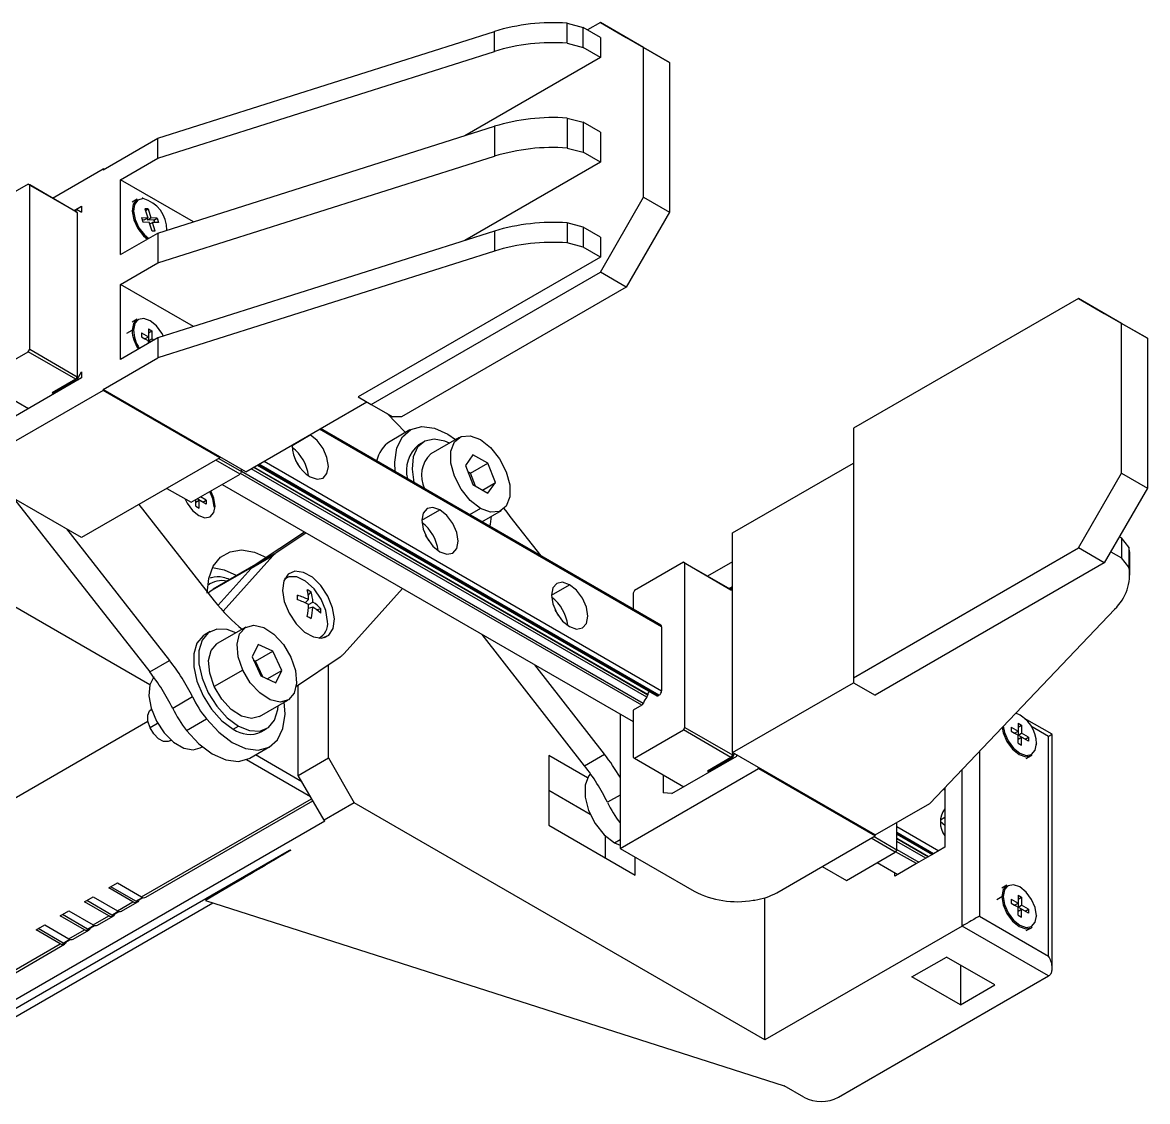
# Model space of a CAD drawing. Header units: millimetres. Extents: x 1258 to 2922, y -135 to 1239.
# Drawn here: x 1448.81 to 1494.81, y 200.73 to 244.86 of the extents above; entities that cross this region are included whole.
import ezdxf

# ---------------------------------------------------------------- set-up
doc = ezdxf.new("R2010")
doc.units = ezdxf.units.MM
doc.header["$LTSCALE"] = 6

msp = doc.modelspace()

# ---------------------------------------------------------------- linework, layer by layer
at = {"color": 7, "linetype": 'Continuous', "lineweight": 25}
for p, q in [((1471.083, 244.011), (1471.083, 244.828)), ((1471.083, 244.828), (1471.734, 244.652)), ((1472.441, 244.857), (1471.911, 244.55)), ((1474.209, 243.836), (1472.441, 244.857)), ((1472.441, 244.857), (1473.502, 244.244)), ((1454.349, 240.127), (1468.108, 244.49)), ((1468.108, 243.673), (1468.108, 244.49)), ((1471.734, 243.836), (1471.734, 244.652)), ((1472.441, 244.244), (1471.734, 244.652)), ((1471.083, 244.011), (1471.734, 243.836)), ((1472.441, 243.428), (1471.734, 243.836)), ((1472.441, 244.244), (1472.441, 243.428)), ((1473.502, 244.244), (1475.269, 243.223)), ((1474.209, 237.712), (1474.209, 243.836)), ((1475.269, 243.223), (1474.209, 243.836)), ((1454.349, 239.31), (1468.108, 243.673)), ((1472.441, 243.428), (1466.897, 240.227)), ((1475.269, 243.223), (1475.269, 237.099)), ((1454.349, 236.248), (1468.108, 240.611)), ((1468.108, 240.611), (1468.108, 239.386)), ((1471.083, 240.949), (1471.083, 239.724)), ((1471.083, 240.949), (1471.734, 240.774)), ((1471.734, 240.774), (1471.734, 239.549)), ((1472.441, 240.366), (1471.734, 240.774)), ((1472.441, 240.366), (1472.441, 239.141)), ((1452.112, 238.835), (1454.349, 240.127)), ((1454.349, 239.31), (1454.349, 240.127)), ((1471.083, 239.724), (1471.734, 239.549)), ((1452.819, 238.427), (1454.349, 239.31)), ((1454.349, 235.024), (1468.108, 239.386)), ((1472.441, 239.141), (1471.734, 239.549)), ((1450.036, 237.678), (1452.112, 238.876)), ((1452.112, 238.876), (1452.112, 238.835)), ((1452.147, 238.856), (1452.112, 238.876)), ((1472.441, 239.141), (1466.897, 235.94)), ((1455.797, 236.708), (1452.819, 238.427)), ((1452.819, 235.365), (1452.819, 238.427)), ((1449.046, 238.25), (1447.045, 237.094)), ((1449.107, 238.215), (1449.046, 238.25)), ((1449.046, 238.25), (1450.991, 237.127)), ((1449.107, 231.495), (1449.107, 238.215)), ((1451.051, 237.092), (1449.107, 238.215)), ((1453.5, 237.628), (1453.291, 237.507)), ((1472.441, 234.65), (1474.209, 237.712)), ((1474.209, 237.712), (1475.269, 237.099)), ((1450.92, 237.168), (1451.228, 237.345)), ((1451.051, 237.202), (1450.956, 237.147)), ((1450.991, 237.127), (1451.051, 237.092)), ((1451.228, 237.1), (1451.051, 237.202)), ((1451.051, 237.202), (1451.228, 237.1)), ((1451.051, 237.092), (1451.051, 230.372)), ((1451.228, 237.345), (1451.228, 237.1)), ((1453.944, 237.232), (1453.816, 237.237)), ((1453.816, 237.237), (1453.935, 236.872)), ((1453.837, 237.17), (1453.944, 237.232)), ((1453.944, 237.232), (1454.063, 236.867)), ((1475.269, 237.099), (1473.502, 234.037)), ((1453.678, 236.882), (1453.935, 236.872)), ((1453.678, 236.882), (1453.738, 236.7)), ((1453.707, 236.794), (1453.793, 236.79)), ((1453.738, 236.7), (1453.994, 236.689)), ((1453.793, 236.79), (1453.935, 236.872)), ((1453.9, 236.852), (1453.922, 236.785)), ((1453.922, 236.785), (1454.063, 236.867)), ((1454.178, 236.775), (1453.922, 236.785)), ((1454.114, 236.324), (1453.994, 236.689)), ((1454.016, 236.623), (1454.123, 236.684)), ((1454.319, 236.856), (1454.063, 236.867)), ((1454.242, 236.319), (1454.123, 236.684)), ((1454.379, 236.674), (1454.123, 236.684)), ((1454.178, 236.775), (1454.319, 236.856)), ((1454.178, 236.775), (1454.209, 236.681)), ((1454.319, 236.856), (1454.379, 236.674)), ((1471.083, 236.662), (1471.083, 235.846)), ((1471.734, 236.487), (1471.083, 236.662)), ((1471.734, 236.487), (1471.734, 235.67)), ((1472.441, 236.079), (1471.734, 236.487)), ((1452.819, 235.365), (1454.349, 236.248)), ((1454.242, 236.319), (1454.114, 236.324)), ((1468.108, 236.324), (1454.349, 231.962)), ((1454.349, 236.248), (1454.349, 235.024)), ((1468.108, 236.324), (1468.108, 235.508)), ((1472.441, 236.079), (1472.441, 235.262)), ((1471.734, 235.67), (1471.083, 235.846)), ((1472.441, 235.262), (1471.734, 235.67)), ((1468.108, 235.508), (1454.349, 231.145)), ((1472.441, 235.262), (1462.542, 229.547)), ((1452.819, 234.14), (1454.349, 235.024)), ((1463.072, 229.241), (1472.441, 234.65)), ((1473.502, 234.037), (1472.441, 234.65)), ((1455.797, 232.421), (1452.819, 234.14)), ((1452.819, 231.078), (1452.819, 234.14)), ((1473.502, 234.037), (1464.309, 228.731)), ((1491.985, 233.574), (1482.792, 228.268)), ((1493.752, 232.553), (1491.985, 233.574)), ((1491.985, 233.574), (1493.045, 232.962)), ((1493.045, 232.962), (1494.813, 231.941)), ((1453.5, 232.729), (1453.291, 232.608)), ((1453.958, 232.328), (1454.099, 232.246)), ((1453.958, 232.328), (1453.958, 232.001)), ((1493.752, 226.429), (1493.752, 232.553)), ((1494.813, 231.941), (1493.752, 232.553)), ((1454.349, 231.962), (1452.819, 231.078)), ((1453.675, 232.165), (1453.958, 232.001)), ((1453.675, 232.165), (1453.675, 232.001)), ((1453.675, 232.001), (1453.958, 231.838)), ((1453.675, 232.001), (1453.817, 231.92)), ((1453.817, 231.92), (1453.958, 232.001)), ((1453.958, 232.165), (1454.099, 232.246)), ((1453.958, 232.001), (1453.958, 231.838)), ((1453.958, 231.838), (1454.099, 231.92)), ((1454.099, 232.246), (1454.099, 231.92)), ((1454.188, 231.869), (1454.099, 231.92)), ((1454.349, 231.962), (1454.349, 231.145)), ((1494.813, 231.941), (1494.813, 225.817)), ((1447.045, 230.235), (1449.046, 231.391)), ((1449.046, 231.391), (1449.107, 231.495)), ((1450.991, 230.268), (1449.046, 231.391)), ((1449.107, 231.495), (1451.051, 230.372)), ((1453.958, 231.736), (1453.958, 231.838)), ((1454.047, 231.787), (1453.958, 231.838)), ((1452.112, 229.854), (1454.349, 231.145)), ((1451.051, 230.262), (1451.228, 230.568)), ((1451.228, 230.568), (1451.228, 230.323)), ((1447.045, 230.235), (1449.061, 229.072)), ((1451.228, 230.323), (1448.427, 228.706)), ((1450.991, 230.268), (1450.026, 229.711)), ((1450.061, 229.69), (1451.051, 230.262)), ((1451.051, 230.372), (1450.991, 230.268)), ((1451.051, 230.262), (1451.086, 230.241)), ((1452.112, 229.813), (1448.089, 227.491)), ((1450.026, 229.711), (1450.061, 229.69)), ((1450.061, 229.69), (1450.097, 229.67)), ((1456.885, 227.098), (1452.112, 229.854)), ((1452.112, 229.854), (1452.112, 229.813)), ((1456.885, 227.057), (1452.112, 229.813)), ((1457.945, 226.486), (1462.895, 229.343)), ((1462.542, 229.547), (1463.072, 229.241)), ((1463.072, 229.241), (1463.956, 228.731)), ((1464.476, 228.092), (1463.718, 228.868)), ((1464.309, 228.731), (1463.956, 228.731)), ((1474.912, 220.212), (1460.995, 228.247)), ((1464.655, 228.195), (1463.842, 227.726)), ((1482.792, 228.268), (1482.792, 218.061)), ((1465.217, 227.711), (1465.005, 227.589)), ((1466.671, 227.887), (1465.504, 227.213)), ((1456.885, 227.057), (1451.228, 223.792)), ((1457.709, 226.39), (1456.719, 226.961)), ((1456.839, 227.031), (1457.769, 226.494)), ((1457.945, 226.486), (1456.885, 227.098)), ((1456.885, 227.098), (1456.885, 227.057)), ((1467.227, 227.182), (1466.921, 226.746)), ((1467.133, 226.42), (1467.84, 226.829)), ((1467.84, 226.829), (1467.227, 227.182)), ((1468.146, 226.039), (1467.84, 226.829)), ((1477.843, 223.981), (1482.792, 226.839)), ((1454.015, 217.774), (1438.514, 226.723)), ((1455.707, 225.235), (1457.709, 226.39)), ((1457.769, 226.494), (1457.709, 226.39)), ((1457.769, 226.494), (1457.769, 226.588)), ((1458.412, 226.755), (1474.753, 217.322)), ((1458.412, 226.755), (1474.577, 217.424)), ((1466.921, 226.746), (1467.227, 225.957)), ((1467.133, 226.42), (1467.023, 226.484)), ((1467.337, 225.894), (1467.133, 226.42)), ((1491.985, 223.368), (1493.752, 226.429)), ((1493.752, 226.429), (1494.813, 225.817)), ((1456.973, 225.966), (1473.777, 216.265)), ((1467.227, 225.957), (1467.84, 225.604)), ((1467.616, 225.733), (1468.146, 226.039)), ((1467.84, 225.604), (1468.146, 226.039)), ((1451.228, 223.792), (1448.2, 225.539)), ((1454.718, 225.806), (1455.707, 225.235)), ((1456.323, 225.32), (1456.089, 225.455)), ((1494.813, 225.817), (1493.045, 222.755)), ((1448.446, 225.398), (1454.013, 218.301)), ((1453.569, 225.143), (1456.654, 221.21)), ((1455.899, 225.075), (1455.899, 225.345)), ((1455.899, 225.239), (1456.04, 225.32)), ((1455.899, 225.075), (1456.04, 224.994)), ((1456.181, 225.239), (1455.948, 225.374)), ((1456.04, 224.994), (1456.04, 225.32)), ((1456.323, 225.157), (1456.04, 225.32)), ((1456.181, 225.239), (1456.323, 225.32)), ((1456.181, 225.239), (1456.181, 225.239)), ((1456.323, 225.32), (1456.323, 225.157)), ((1467.595, 224.437), (1468.396, 224.899)), ((1470.015, 223.04), (1468.756, 224.654)), ((1450.605, 224.151), (1454.827, 218.77)), ((1460.345, 224.019), (1458.326, 222.677)), ((1460.408, 223.983), (1459.21, 223.187)), ((1477.843, 214.999), (1477.843, 223.981)), ((1493.664, 223.827), (1493.752, 223.776)), ((1493.752, 223.776), (1493.752, 222.959)), ((1494.056, 223.4), (1493.752, 223.776)), ((1459.123, 223.121), (1456.472, 221.59)), ((1459.21, 223.187), (1458.326, 222.677)), ((1482.792, 218.061), (1491.985, 223.368)), ((1493.045, 222.755), (1491.985, 223.368)), ((1493.31, 223.215), (1493.752, 222.959)), ((1494.056, 223.4), (1494.056, 222.584)), ((1458.348, 222.691), (1456.603, 221.684)), ((1459.045, 223.043), (1457.016, 220.781)), ((1459.045, 223.043), (1458.161, 222.533)), ((1475.838, 222.783), (1473.837, 221.628)), ((1475.898, 222.748), (1475.838, 222.783)), ((1475.838, 222.783), (1477.782, 221.661)), ((1475.898, 216.028), (1475.898, 222.748)), ((1477.843, 221.626), (1475.898, 222.748)), ((1477.843, 222.798), (1476.828, 222.212)), ((1493.045, 222.755), (1483.676, 217.347)), ((1494.056, 222.584), (1493.752, 222.959)), ((1494.088, 222.256), (1494.088, 223.072)), ((1458.161, 222.533), (1456.806, 221.022)), ((1459.598, 222.142), (1459.535, 222.107)), ((1477.843, 221.777), (1477.712, 221.701)), ((1477.843, 221.736), (1477.747, 221.681)), ((1456.406, 221.527), (1456.472, 221.59)), ((1456.472, 221.59), (1456.603, 221.684)), ((1460.497, 221.42), (1460.613, 221.569)), ((1461.965, 219.056), (1464.345, 221.71)), ((1473.837, 221.628), (1473.777, 221.524)), ((1473.777, 221.524), (1473.777, 220.868)), ((1477.782, 221.661), (1477.843, 221.626)), ((1460.509, 221.255), (1460.369, 221.122)), ((1460.684, 220.95), (1460.499, 220.896)), ((1460.509, 221.052), (1460.684, 221.153)), ((1460.821, 220.858), (1461.009, 220.884)), ((1485.913, 212.923), (1493.471, 220.866)), ((1456.488, 219.956), (1456.276, 219.834)), ((1457.942, 220.132), (1456.775, 219.458)), ((1474.943, 220.144), (1474.943, 217.531)), ((1460.935, 219.682), (1460.998, 219.718)), ((1471.794, 214.464), (1467.614, 219.823)), ((1458.443, 219.417), (1458.196, 218.913)), ((1458.344, 218.734), (1459.051, 219.142)), ((1459.051, 219.142), (1458.443, 219.417)), ((1459.413, 218.363), (1459.051, 219.142)), ((1454.013, 218.301), (1454.827, 218.77)), ((1458.196, 218.913), (1458.557, 218.134)), ((1458.344, 218.734), (1458.261, 218.772)), ((1458.64, 218.096), (1458.344, 218.734)), ((1460.009, 217.722), (1461.799, 218.912)), ((1461.318, 214.783), (1461.318, 218.592)), ((1472.607, 214.933), (1469.759, 218.585)), ((1457.82, 218.374), (1456.653, 217.701)), ((1458.557, 218.134), (1459.166, 217.858)), ((1458.815, 218.017), (1459.413, 218.363)), ((1459.166, 217.858), (1459.413, 218.363)), ((1482.792, 218.061), (1482.792, 217.857)), ((1460.08, 214.069), (1460.08, 217.769)), ((1477.843, 214.999), (1482.792, 217.857)), ((1482.792, 217.857), (1483.676, 217.347)), ((1455.765, 217.275), (1454.952, 216.806)), ((1458.5, 216.47), (1459.667, 217.144)), ((1474.38, 217.369), (1474.38, 217.367)), ((1474.58, 217.422), (1474.577, 217.424)), ((1474.837, 217.347), (1474.803, 217.327)), ((1474.133, 216.941), (1473.777, 216.735)), ((1473.777, 216.735), (1473.777, 214.804)), ((1439.857, 208.149), (1453.94, 216.28)), ((1455.516, 215.909), (1456.329, 216.378)), ((1473.246, 216.572), (1473.246, 211.081)), ((1490.913, 215.748), (1489.783, 216.4)), ((1457.426, 215.964), (1457.638, 216.086)), ((1458.575, 215.85), (1458.788, 215.972)), ((1473.837, 214.769), (1475.838, 215.924)), ((1475.838, 215.924), (1475.898, 216.028)), ((1477.782, 214.802), (1475.838, 215.924)), ((1475.898, 216.028), (1477.843, 214.906)), ((1489.239, 216.044), (1489.521, 215.881)), ((1489.239, 216.044), (1489.239, 215.881)), ((1489.239, 215.881), (1489.521, 215.717)), ((1489.239, 215.881), (1489.38, 215.799)), ((1489.38, 215.799), (1489.521, 215.881)), ((1489.521, 216.207), (1489.663, 216.126)), ((1489.521, 216.207), (1489.521, 215.881)), ((1489.521, 216.044), (1489.663, 216.126)), ((1489.521, 215.881), (1489.521, 215.717)), ((1489.521, 215.717), (1489.663, 215.799)), ((1489.663, 216.126), (1489.663, 215.799)), ((1489.946, 215.636), (1489.663, 215.799)), ((1454.831, 215.478), (1454.888, 215.511)), ((1489.521, 215.391), (1489.521, 215.717)), ((1489.804, 215.554), (1489.521, 215.717)), ((1489.521, 215.554), (1489.663, 215.636)), ((1489.521, 215.391), (1489.663, 215.309)), ((1489.663, 215.309), (1489.663, 215.636)), ((1489.946, 215.472), (1489.663, 215.636)), ((1489.804, 215.554), (1489.946, 215.636)), ((1489.804, 215.554), (1489.804, 215.554)), ((1489.946, 215.636), (1489.946, 215.472)), ((1490.769, 206.68), (1490.769, 215.662)), ((1490.915, 206.19), (1490.915, 215.743)), ((1456.083, 215.191), (1456.164, 215.237)), ((1458.112, 214.774), (1458.925, 215.244)), ((1460.231, 213.808), (1458.335, 214.903)), ((1471.918, 213.971), (1470.333, 214.886)), ((1470.333, 214.886), (1470.333, 212.028)), ((1471.794, 214.464), (1472.607, 214.933)), ((1475.368, 213.326), (1478.019, 214.857)), ((1477.843, 214.906), (1477.782, 214.802)), ((1478.903, 214.387), (1477.843, 214.999)), ((1477.843, 214.999), (1477.843, 214.906)), ((1477.843, 214.796), (1477.931, 214.948)), ((1478.019, 214.857), (1478.019, 214.897)), ((1489.855, 214.755), (1490.064, 214.876)), ((1460.584, 213.196), (1457.969, 214.706)), ((1460.08, 214.069), (1461.318, 214.783)), ((1461.318, 214.783), (1462.379, 212.946)), ((1473.777, 214.804), (1473.837, 214.769)), ((1473.837, 214.769), (1475.852, 213.606)), ((1477.782, 214.802), (1476.817, 214.244)), ((1476.853, 214.224), (1477.843, 214.796)), ((1477.843, 214.796), (1477.878, 214.775)), ((1483.676, 211.632), (1478.903, 214.387)), ((1478.903, 214.346), (1478.903, 214.387)), ((1461.141, 212.231), (1460.08, 214.069)), ((1473.246, 211.081), (1478.903, 214.346)), ((1475.014, 214.089), (1475.014, 213.358)), ((1476.817, 214.244), (1476.853, 214.224)), ((1476.853, 214.224), (1476.888, 214.204)), ((1478.903, 214.346), (1483.676, 211.591)), ((1470.333, 213.457), (1472.022, 212.482)), ((1486.526, 213.508), (1486.49, 213.529)), ((1486.526, 213.567), (1486.526, 211.13)), ((1453.856, 209.081), (1460.684, 213.023)), ((1475.368, 213.326), (1475.014, 213.358)), ((1462.379, 212.946), (1461.141, 212.231)), ((1479.172, 203.251), (1462.379, 212.946)), ((1483.676, 211.632), (1485.913, 212.923)), ((1446.999, 204.027), (1461.176, 212.211)), ((1461.141, 212.231), (1461.176, 212.211)), ((1484.56, 211.028), (1484.56, 212.142)), ((1486.526, 212.02), (1486.353, 212.165)), ((1470.333, 212.028), (1473.869, 209.987)), ((1472.632, 211.61), (1472.632, 210.701)), ((1483.676, 211.591), (1483.676, 211.632)), ((1484.56, 211.661), (1486.003, 210.828)), ((1484.56, 211.661), (1486.003, 210.828)), ((1486.526, 211.61), (1486.504, 211.64)), ((1473.017, 211.316), (1473.246, 211.208)), ((1479.654, 209.269), (1483.676, 211.591)), ((1484.5, 210.924), (1483.51, 211.495)), ((1483.63, 211.565), (1484.56, 211.028)), ((1446.822, 203.557), (1459.727, 211.007)), ((1459.787, 211.007), (1456.296, 208.951)), ((1459.727, 211.007), (1459.787, 211.007)), ((1473.246, 211.081), (1476.274, 209.333)), ((1473.869, 209.987), (1473.869, 210.721)), ((1482.499, 209.768), (1484.5, 210.924)), ((1484.56, 211.028), (1484.5, 210.924)), ((1486.032, 210.845), (1485.363, 210.458)), ((1486.067, 210.865), (1486.032, 210.845)), ((1486.526, 211.13), (1486.067, 210.865)), ((1481.509, 210.34), (1482.499, 209.768)), ((1483.765, 210.499), (1484.599, 210.018)), ((1485.363, 210.458), (1484.599, 210.018)), ((1453.681, 209.099), (1455.378, 210.078)), ((1484.476, 209.946), (1484.476, 210.089)), ((1484.599, 210.018), (1484.476, 209.946)), ((1452.338, 209.466), (1452.691, 209.67)), ((1453.328, 208.895), (1452.338, 209.466)), ((1453.451, 208.925), (1452.426, 209.517)), ((1452.691, 209.67), (1453.681, 209.099)), ((1489.064, 209.572), (1488.855, 209.451)), ((1447.322, 203.508), (1456.589, 208.857)), ((1451.348, 208.895), (1451.701, 209.099)), ((1452.338, 208.323), (1451.348, 208.895)), ((1452.461, 208.354), (1451.436, 208.946)), ((1451.701, 209.099), (1452.691, 208.527)), ((1452.691, 208.527), (1453.328, 208.895)), ((1452.866, 208.51), (1453.503, 208.877)), ((1453.476, 208.923), (1453.738, 209.074)), ((1456.296, 208.954), (1456.296, 208.951)), ((1456.296, 208.951), (1479.959, 201.368)), ((1478.689, 208.959), (1478.757, 208.97)), ((1479.172, 203.251), (1479.172, 209.064)), ((1489.239, 209.008), (1489.521, 208.845)), ((1489.239, 209.008), (1489.239, 208.845)), ((1489.521, 209.171), (1489.663, 209.09)), ((1489.521, 209.171), (1489.521, 208.845)), ((1489.521, 209.008), (1489.663, 209.09)), ((1489.663, 209.09), (1489.663, 208.763)), ((1450.358, 208.323), (1450.711, 208.527)), ((1450.711, 208.527), (1451.701, 207.956)), ((1452.486, 208.351), (1452.748, 208.502)), ((1489.239, 208.845), (1489.521, 208.681)), ((1489.239, 208.845), (1489.38, 208.763)), ((1489.38, 208.763), (1489.521, 208.845)), ((1489.521, 208.845), (1489.521, 208.681)), ((1489.521, 208.681), (1489.663, 208.763)), ((1489.521, 208.355), (1489.521, 208.681)), ((1489.804, 208.518), (1489.521, 208.681)), ((1489.521, 208.518), (1489.663, 208.6)), ((1489.946, 208.6), (1489.663, 208.763)), ((1489.663, 208.273), (1489.663, 208.6)), ((1489.946, 208.437), (1489.663, 208.6)), ((1489.804, 208.518), (1489.946, 208.6)), ((1489.804, 208.518), (1489.804, 208.518)), ((1489.946, 208.6), (1489.946, 208.437)), ((1449.368, 207.752), (1449.721, 207.956)), ((1449.721, 207.956), (1450.711, 207.384)), ((1451.348, 207.752), (1450.358, 208.323)), ((1451.471, 207.782), (1450.446, 208.374)), ((1451.496, 207.78), (1451.758, 207.931)), ((1451.701, 207.956), (1452.338, 208.323)), ((1451.876, 207.938), (1452.513, 208.306)), ((1487.94, 208.313), (1490.769, 206.68)), ((1489.521, 208.355), (1489.663, 208.273)), ((1450.358, 207.18), (1449.368, 207.752)), ((1450.481, 207.211), (1449.456, 207.803)), ((1450.711, 207.384), (1451.348, 207.752)), ((1450.886, 207.367), (1451.523, 207.734)), ((1487.233, 207.905), (1479.172, 203.251)), ((1490.769, 205.864), (1487.233, 207.905)), ((1489.855, 207.719), (1490.064, 207.84)), ((1447.211, 205.364), (1450.358, 207.18)), ((1447.386, 205.346), (1450.533, 207.163)), ((1450.506, 207.208), (1450.768, 207.359)), ((1485.183, 205.823), (1486.597, 206.639)), ((1488.577, 205.496), (1486.597, 206.639)), ((1487.163, 206.313), (1487.163, 204.68)), ((1482.178, 200.904), (1490.769, 205.864)), ((1487.163, 204.68), (1485.183, 205.823)), ((1487.163, 204.68), (1488.577, 205.496)), ((1480.763, 200.904), (1479.959, 201.368))]:
    msp.add_line(p, q, dxfattribs=at)
at = {"color": 8, "linetype": 'Continuous', "lineweight": 25}
for p, q in [((1453.084, 232.15), (1453.293, 232.271)), ((1474.943, 220.144), (1460.951, 228.221)), ((1459.833, 227.561), (1460.575, 227.989)), ((1474.837, 217.347), (1458.476, 226.792)), ((1458.688, 226.915), (1474.943, 217.531)), ((1474.133, 216.941), (1457.723, 226.415)), ((1457.769, 226.508), (1474.197, 217.024)), ((1474.339, 217.27), (1458.161, 226.61)), ((1458.265, 226.67), (1474.38, 217.367)), ((1474.38, 217.369), (1458.266, 226.671)), ((1458.442, 226.772), (1474.803, 217.327)), ((1456.641, 225.055), (1456.686, 225.081)), ((1467.534, 224.984), (1467.09, 224.728)), ((1465.136, 224.499), (1465.879, 224.928)), ((1470.44, 221.437), (1471.182, 221.866)), ((1461.166, 219.71), (1461.333, 219.807)), ((1454.338, 216.192), (1454.028, 216.013)), ((1490.769, 215.662), (1490.046, 216.079)), ((1487.94, 215.054), (1487.94, 208.313)), ((1487.233, 207.905), (1487.233, 214.311)), ((1486.526, 213.457), (1486.458, 213.496)), ((1455.378, 210.078), (1460.633, 213.112)), ((1473.246, 213.265), (1472.729, 212.966)), ((1486.349, 212.253), (1486.526, 212.355)), ((1484.56, 211.979), (1486.279, 210.987)), ((1486.067, 210.865), (1484.56, 211.734)), ((1484.56, 211.695), (1486.032, 210.845)), ((1473.017, 211.316), (1473.246, 211.449)), ((1485.857, 210.743), (1484.56, 211.492)), ((1484.56, 211.49), (1485.855, 210.743)), ((1485.751, 210.682), (1484.56, 211.37)), ((1485.363, 210.458), (1484.514, 210.948)), ((1484.56, 211.042), (1485.467, 210.518)), ((1453.451, 208.925), (1453.719, 209.08)), ((1488.648, 208.993), (1488.857, 209.114)), ((1452.461, 208.354), (1452.729, 208.509)), ((1451.471, 207.782), (1451.74, 207.937)), ((1450.481, 207.211), (1450.75, 207.366))]:
    msp.add_line(p, q, dxfattribs=at)
at = {"color": 7, "linetype": 'Continuous', "lineweight": 25, "flags": 128}
for points in [[(1453.5, 237.628), (1453.48, 237.615), (1453.336, 237.425), (1453.294, 237.135), (1453.359, 236.788), (1453.522, 236.437), (1453.758, 236.135), (1453.917, 235.999)], [(1453.743, 237.654), (1453.529, 237.597), (1453.391, 237.415), (1453.35, 237.136), (1453.413, 236.803), (1453.569, 236.466), (1453.796, 236.176), (1453.971, 236.03)], [(1453.5, 232.729), (1453.5, 232.729), (1453.347, 232.552), (1453.293, 232.271)], [(1454.573, 232.033), (1454.509, 232.156), (1454.288, 232.453), (1454.029, 232.663), (1453.769, 232.753), (1453.549, 232.71), (1453.402, 232.541), (1453.35, 232.271)], [(1464.053, 226.482), (1464.034, 226.881), (1464.12, 227.463), (1464.344, 227.918), (1464.692, 228.215), (1465.139, 228.334), (1465.656, 228.266), (1466.206, 228.016), (1466.52, 227.799)], [(1460.575, 226.274), (1460.86, 226.176), (1461.1, 226.222), (1461.261, 226.408), (1461.318, 226.703), (1461.261, 227.064), (1461.1, 227.435), (1460.86, 227.76), (1460.575, 227.989)], [(1466.265, 227.652), (1466.079, 227.734), (1465.639, 227.819), (1465.259, 227.734), (1464.969, 227.486), (1464.791, 227.094), (1464.742, 226.591), (1464.818, 226.04)], [(1467.534, 224.984), (1467.116, 225.31), (1466.75, 225.767), (1466.477, 226.298), (1466.332, 226.842), (1466.332, 227.331), (1466.477, 227.707), (1466.75, 227.925), (1467.116, 227.957), (1467.534, 227.801)], [(1467.534, 227.801), (1467.951, 227.476), (1468.318, 227.019), (1468.59, 226.487), (1468.735, 225.944), (1468.735, 225.455), (1468.59, 225.079), (1468.318, 224.861), (1467.951, 224.828), (1467.534, 224.984)], [(1460.122, 226.715), (1460.062, 226.836), (1459.988, 226.947)], [(1456.648, 225.051), (1456.596, 225.381), (1456.473, 225.677)], [(1456.686, 225.081), (1456.635, 225.408), (1456.514, 225.7)], [(1455.445, 225.386), (1455.54, 225.195), (1455.757, 224.901), (1456.015, 224.693), (1456.272, 224.604), (1456.49, 224.646), (1456.635, 224.814), (1456.686, 225.081)], [(1465.879, 224.928), (1465.595, 225.026), (1465.354, 224.98), (1465.193, 224.794), (1465.136, 224.499), (1465.193, 224.138), (1465.354, 223.767), (1465.595, 223.442), (1465.879, 223.213)], [(1468.756, 224.654), (1468.624, 224.828), (1468.51, 224.985)], [(1465.879, 223.213), (1466.163, 223.114), (1466.404, 223.161), (1466.565, 223.346), (1466.621, 223.642), (1466.565, 224.002), (1466.404, 224.373), (1466.163, 224.698), (1465.879, 224.928)], [(1467.915, 224.252), (1467.943, 224.345), (1467.99, 224.665)], [(1465.425, 223.654), (1465.366, 223.774), (1465.291, 223.886)], [(1456.368, 221.519), (1456.43, 222.119), (1456.613, 222.617), (1456.908, 222.989), (1457.3, 223.215), (1457.769, 223.285), (1458.292, 223.194), (1458.784, 222.981)], [(1494.088, 223.072), (1494.085, 223.179), (1494.056, 223.4)], [(1456.587, 222.568), (1457.055, 222.48), (1457.58, 222.248)], [(1459.676, 222.292), (1459.499, 222.021), (1459.444, 221.632), (1459.517, 221.173), (1459.709, 220.699), (1459.997, 220.267), (1460.346, 219.93), (1460.714, 219.728), (1461.057, 219.685), (1461.333, 219.807)], [(1461.333, 219.807), (1461.51, 220.078), (1461.565, 220.467), (1461.492, 220.926), (1461.3, 221.4), (1461.013, 221.832), (1460.663, 222.169), (1460.295, 222.371), (1459.952, 222.414), (1459.676, 222.292)], [(1461.288, 220.358), (1461.221, 220.81), (1461.029, 221.278), (1460.739, 221.699), (1460.389, 222.016), (1460.027, 222.186), (1459.701, 222.187), (1459.53, 222.095)], [(1471.182, 221.866), (1470.898, 221.965), (1470.657, 221.918), (1470.496, 221.733), (1470.44, 221.437), (1470.496, 221.077), (1470.657, 220.706), (1470.898, 220.381), (1471.182, 220.151)], [(1471.182, 220.151), (1471.466, 220.053), (1471.707, 220.099), (1471.868, 220.285), (1471.924, 220.58), (1471.868, 220.941), (1471.707, 221.312), (1471.466, 221.637), (1471.182, 221.866)], [(1470.728, 220.592), (1470.669, 220.713), (1470.594, 220.824)], [(1457.536, 219.897), (1457.179, 220.031), (1456.758, 220.052), (1456.409, 219.904), (1456.158, 219.599), (1456.028, 219.161), (1456.028, 218.626), (1456.158, 218.038), (1456.409, 217.444), (1456.758, 216.892), (1457.179, 216.427), (1457.638, 216.086)], [(1457.82, 218.374), (1457.633, 218.921), (1457.587, 219.434), (1457.688, 219.851), (1457.924, 220.121), (1458.266, 220.213), (1458.673, 220.114), (1459.095, 219.838), (1459.483, 219.417), (1459.789, 218.902)], [(1456.276, 219.834), (1456.196, 219.781), (1455.946, 219.476), (1455.816, 219.038), (1455.816, 218.504), (1455.946, 217.916), (1456.196, 217.322), (1456.546, 216.77), (1456.967, 216.304), (1457.426, 215.964)], [(1456.653, 217.701), (1456.466, 218.248), (1456.421, 218.76), (1456.522, 219.177), (1456.757, 219.447), (1456.775, 219.458)], [(1459.789, 218.902), (1459.976, 218.355), (1460.021, 217.842), (1459.92, 217.425), (1459.685, 217.155), (1459.343, 217.063), (1458.936, 217.162), (1458.513, 217.438), (1458.126, 217.859), (1457.82, 218.374)], [(1454.186, 218.102), (1454.014, 217.772), (1453.973, 217.325), (1454.068, 216.81), (1454.287, 216.285), (1454.607, 215.805), (1454.992, 215.424), (1455.402, 215.183), (1455.79, 215.109), (1456.083, 215.191)], [(1458.5, 216.47), (1458.176, 216.39), (1457.769, 216.488), (1457.347, 216.764), (1456.959, 217.186), (1456.653, 217.701)], [(1454.028, 216.013), (1453.94, 216.28), (1453.932, 216.524), (1454.003, 216.707), (1454.081, 216.777)], [(1456.329, 216.378), (1456.836, 215.829), (1457.384, 215.417), (1457.934, 215.17), (1458.45, 215.105), (1458.896, 215.227), (1459.241, 215.527), (1459.463, 215.985), (1459.546, 216.569), (1459.513, 217.073)], [(1457.638, 216.086), (1458.096, 215.898), (1458.517, 215.877), (1458.867, 216.025), (1459.117, 216.33), (1459.247, 216.768), (1459.261, 216.91)], [(1454.831, 215.478), (1454.769, 215.452), (1454.581, 215.46), (1454.375, 215.569), (1454.18, 215.763), (1454.028, 216.013)], [(1455.516, 215.909), (1456.023, 215.36), (1456.57, 214.947), (1457.121, 214.701), (1457.637, 214.636), (1458.082, 214.758), (1458.112, 214.774)], [(1488.865, 216.025), (1488.911, 215.806), (1489.064, 215.453), (1489.293, 215.144), (1489.564, 214.925), (1489.834, 214.831), (1490.064, 214.876), (1490.098, 214.898)], [(1488.916, 216.079), (1488.965, 215.82), (1489.112, 215.481), (1489.332, 215.184), (1489.592, 214.974), (1489.852, 214.884), (1490.072, 214.927), (1490.219, 215.096), (1490.271, 215.366)], [(1472.04, 214.132), (1471.96, 214.039), (1471.815, 213.662), (1471.815, 213.173), (1471.96, 212.63), (1472.232, 212.098), (1472.599, 211.642), (1473.017, 211.316)], [(1489.064, 209.572), (1489.064, 209.572), (1488.911, 209.396), (1488.857, 209.114)], [(1490.271, 208.33), (1490.219, 208.66), (1490.072, 208.999), (1489.852, 209.297), (1489.592, 209.506), (1489.332, 209.596), (1489.112, 209.554), (1488.965, 209.384), (1488.913, 209.114)], [(1453.568, 208.976), (1453.556, 208.939), (1453.533, 208.903), (1453.503, 208.877), (1453.465, 208.863), (1453.422, 208.862), (1453.376, 208.872), (1453.328, 208.895)], [(1488.857, 209.114), (1488.911, 208.771), (1489.064, 208.417), (1489.293, 208.108), (1489.564, 207.889), (1489.834, 207.795), (1490.064, 207.84), (1490.098, 207.862)], [(1488.913, 209.114), (1488.965, 208.784), (1489.112, 208.445), (1489.332, 208.148), (1489.592, 207.938), (1489.852, 207.848), (1490.072, 207.891), (1490.219, 208.06), (1490.271, 208.33)], [(1452.579, 208.404), (1452.566, 208.368), (1452.543, 208.331), (1452.513, 208.306), (1452.475, 208.292), (1452.432, 208.29), (1452.386, 208.301), (1452.338, 208.323)], [(1451.589, 207.833), (1451.576, 207.796), (1451.553, 207.76), (1451.523, 207.734), (1451.485, 207.72), (1451.442, 207.719), (1451.396, 207.729), (1451.348, 207.752)], [(1450.599, 207.261), (1450.586, 207.225), (1450.563, 207.188), (1450.533, 207.163), (1450.495, 207.149), (1450.452, 207.147), (1450.406, 207.158), (1450.358, 207.18)]]:
    msp.add_lwpolyline(points, dxfattribs=at)
at = {"color": 7, "linetype": 'Continuous', "lineweight": 25}
for centre, radius, start, end in [((1470.504, 236.659), 8.189, 85.9431, 107.0118), ((1470.504, 235.842), 8.189, 85.9431, 107.0118), ((1470.504, 232.78), 8.189, 85.9431, 107.0118), ((1470.504, 231.555), 8.189, 85.9431, 107.0118), ((1453.715, 237.649), 0.0281, 10.308, 116.4023), ((1453.423, 236.41), 1.285, 357.8767, 75.6033), ((1470.504, 228.493), 8.189, 85.9431, 107.0118), ((1470.504, 227.677), 8.189, 85.9431, 107.0118), ((1453.322, 232.216), 0.0615, 62.6097, 117.3903), ((1454.813, 232.342), 1.522, 182.6792, 213.0938), ((1454.81, 232.339), 1.462, 182.6831, 213.2005), ((1464.558, 226.638), 1.302, 123.3478, 167.3278), ((1461.407, 227.612), 1.575, 181.8666, 238.1281), ((1458.857, 226.14), 1.654, 6.31, 53.6846), ((1465.878, 226.535), 1.368, 129.6601, 194.5185), ((1466.331, 226.333), 1.208, 133.1865, 206.787), ((1464.161, 223.078), 1.654, 6.31, 53.6846), ((1459.707, 222.449), 0.89, 131.0154, 138.148), ((1459.68, 222.481), 0.848, 123.635, 131.0015), ((1492.148, 222.275), 1.932, 313.1805, 9.193), ((1459.361, 219.004), 2.526, 62.9763, 73.9488), ((1443.281, 221.34), 16.779, 359.688, 0.312), ((1459.772, 220.294), 1.527, 56.5731, 63.4323), ((1458.478, 221.192), 2.031, 1.7615, 13.3257), ((1459.001, 221.079), 1.685, 2.5088, 16.8908), ((1469.464, 220.017), 1.654, 6.31, 53.6846), ((1462.357, 225.636), 7.219, 217.8203, 231.0798), ((1458.88, 217.955), 3.499, 62.2668, 70.3097), ((1457.013, 221.19), 3.499, 349.6924, 357.7358), ((1458.161, 221.081), 2.526, 346.0537, 357.0265), ((1459.779, 219.733), 1.685, 43.111, 57.4939), ((1459.615, 219.223), 2.031, 46.6767, 58.2414), ((1459.484, 220.792), 1.527, 356.5707, 3.4293), ((1452.139, 205.977), 16.791, 59.691, 60.3144), ((1460.66, 220.261), 0.635, 294.4175, 8.818), ((1474.87, 220.152), 0.0739, 353.7012, 54.9867), ((1461.33, 219.618), 0.848, 303.635, 311.0015), ((1461.302, 219.65), 0.89, 311.0154, 318.148), ((1448.076, 213.488), 8.571, 26.2198, 38.0414), ((1447.263, 213.019), 8.571, 26.2198, 38.0414), ((1460.379, 219.547), 5.143, 206.2198, 218.0414), ((1474.878, 216.795), 0.718, 138.5798, 161.3865), ((1474.225, 217.375), 0.155, 317.6155, 357.219), ((1474.576, 217.358), 0.197, 133.1994, 176.9532), ((1474.774, 217.368), 0.05, 245.4628, 305.8476), ((1474.713, 217.541), 0.231, 302.6055, 357.3945), ((1459.566, 219.078), 5.143, 206.2198, 218.0414), ((1474.05, 217.071), 0.155, 302.7783, 342.352), ((1488.915, 215.358), 1.356, 0.3445, 67.9081), ((1458.097, 216.881), 1.137, 233.8034, 294.8861), ((1490.265, 215.35), 0.0175, 290.7834, 69.2166), ((1465.888, 209.701), 8.517, 30.2286, 37.9081), ((1465.026, 209.197), 8.576, 26.0696, 37.8867), ((1477.359, 215.231), 5.154, 206.0747, 217.0702), ((1487.281, 212.151), 0.937, 143.643, 216.357), ((1478.037, 212.741), 3.838, 242.6428, 279.7711), ((1453.466, 208.946), 0.0251, 234.3818, 294.314), ((1453.784, 209.242), 0.176, 234.3824, 294.3071), ((1478.396, 211.549), 2.604, 277.9773, 298.8888), ((1488.885, 209.06), 0.0615, 62.6097, 117.3903), ((1452.794, 208.67), 0.176, 234.3824, 294.3071), ((1451.804, 208.099), 0.176, 234.3824, 294.3071), ((1452.476, 208.374), 0.0251, 234.3818, 294.314), ((1490.265, 208.314), 0.0175, 290.7834, 69.2166), ((1451.486, 207.803), 0.0251, 234.3818, 294.314), ((1450.496, 207.231), 0.0251, 234.3818, 294.314), ((1450.814, 207.527), 0.176, 234.3824, 294.3071), ((1481.47, 202.269), 1.537, 242.6097, 297.3903)]:
    msp.add_arc(centre, radius, start, end, dxfattribs=at)
at = {"color": 8, "linetype": 'Continuous', "lineweight": 25}
msp.add_arc((1456.984, 221.009), 1.023, 79.2074, 125.8857, dxfattribs=at)
at = {"color": 7, "linetype": 'Continuous', "lineweight": 25}
for points, knots in [([(1457.295, 222.083), (1457.204, 222.112), (1456.945, 222.196), (1456.663, 222.205), (1456.504, 222.137), (1456.488, 222.131)], [0, 0, 0, 0, 0.324937, 0.930644, 1, 1, 1, 1]), ([(1490.91, 215.744), (1490.911, 215.744), (1490.918, 215.748), (1490.872, 215.721), (1490.803, 215.682), (1490.769, 215.662)], [0, 0, 0, 0, 0.113006, 0.561338, 1, 1, 1, 1]), ([(1459.787, 211.008), (1459.135, 210.624), (1457.971, 209.939), (1456.808, 209.255), (1456.296, 208.954)], [0, 0, 0, 0, 0.56043, 1, 1, 1, 1]), ([(1487.94, 208.313), (1487.885, 208.281), (1487.776, 208.218), (1487.583, 208.106), (1487.425, 208.015), (1487.318, 207.954), (1487.261, 207.92), (1487.233, 207.905)], [0, 0, 0, 0, 0.3101202, 0.6161208, 0.7588957, 0.8860224, 1, 1, 1, 1]), ([(1490.769, 205.864), (1490.799, 205.887), (1490.864, 205.939), (1490.914, 206.078), (1490.92, 206.261), (1490.874, 206.472), (1490.804, 206.611), (1490.769, 206.68)], [0, 0, 0, 0, 0.146754, 0.316126, 0.510248, 0.757793, 1, 1, 1, 1])]:
    msp.add_open_spline(points, degree=3, knots=knots, dxfattribs=at)

doc.saveas('drawing.dxf')
